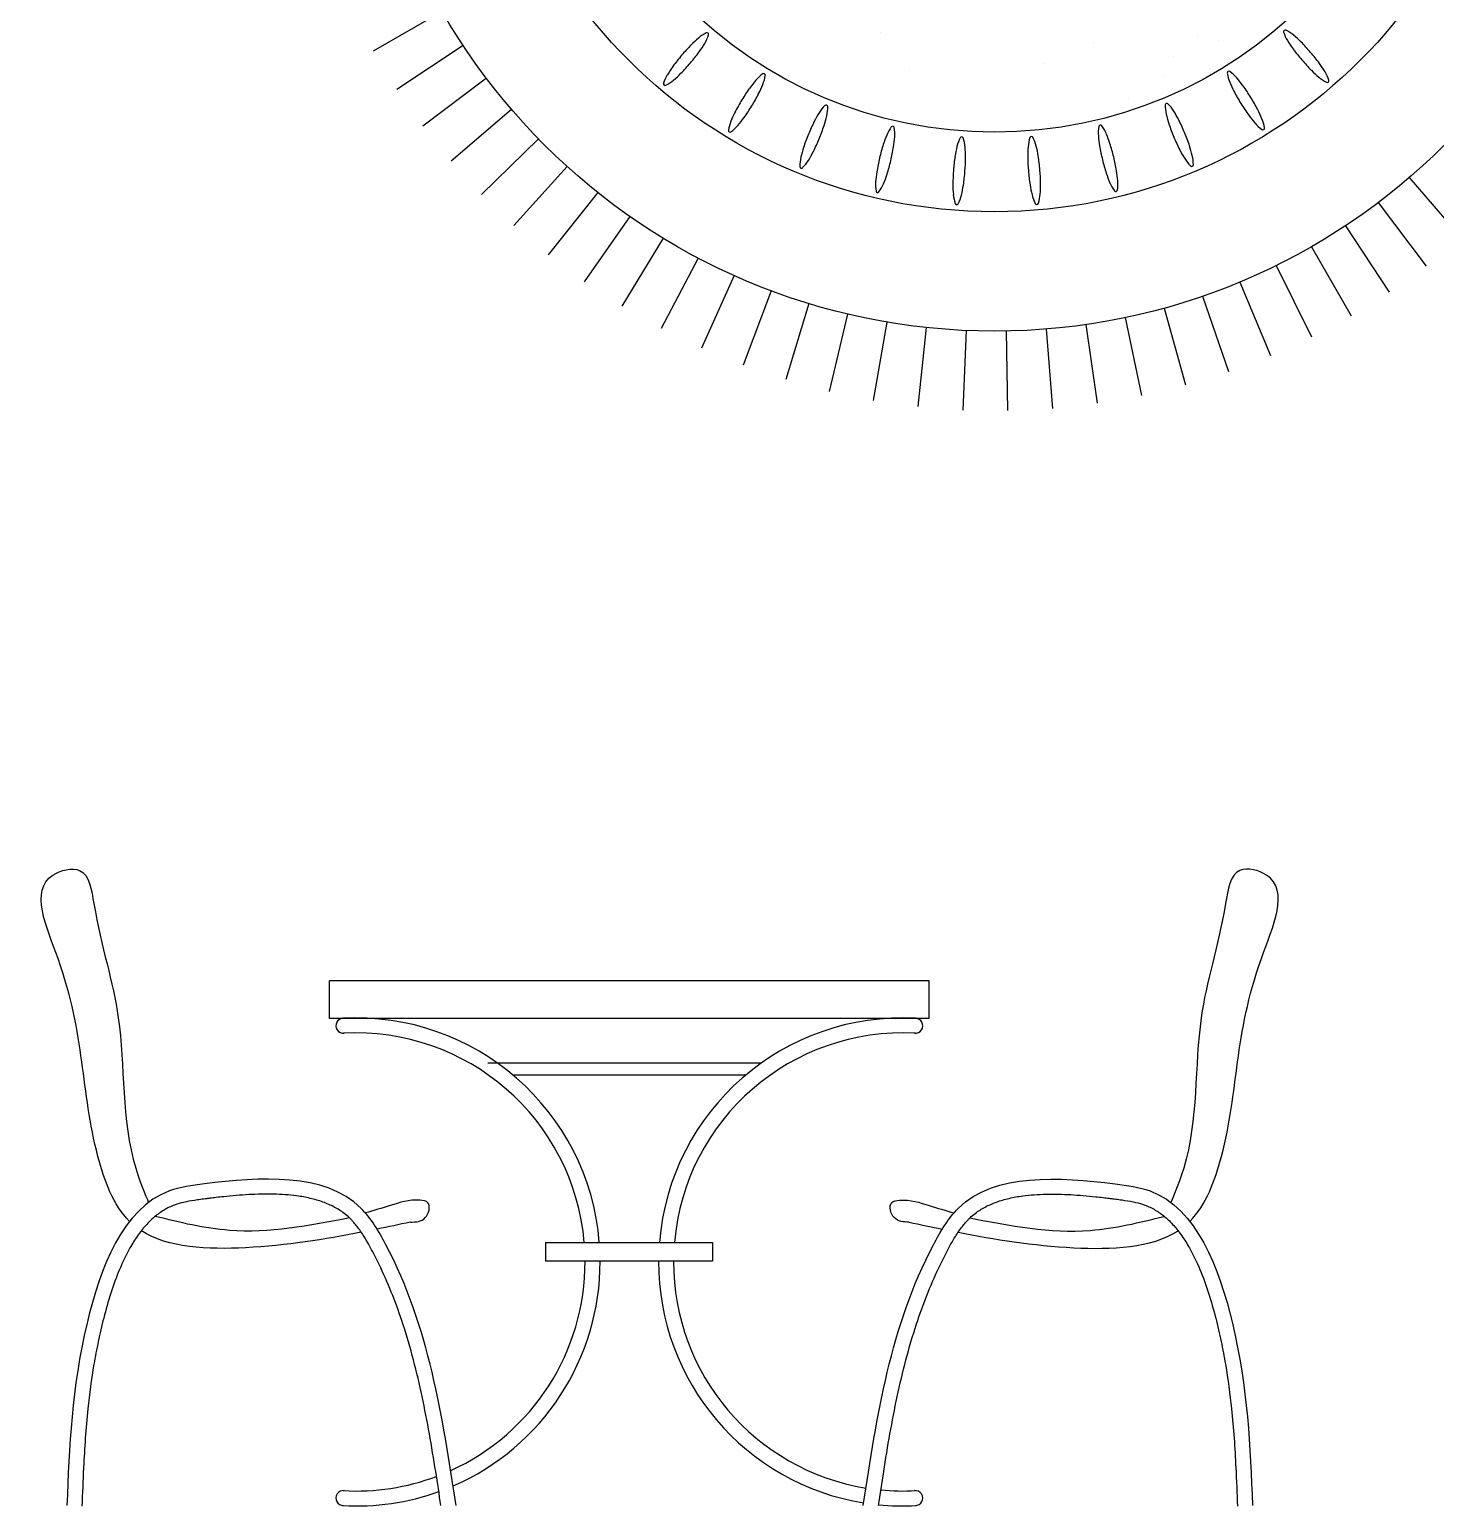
# Model space of a CAD drawing. Header units: millimetres. Extents: x 577 to 2337, y 236 to 943.
# Drawn here: x 747.71 to 749.397, y 694.456 to 696.23 of the extents above; entities that cross this region are included whole.
import ezdxf

# ---------------------------------------------------------------- set-up
doc = ezdxf.new("R2010")
doc.units = ezdxf.units.MM
doc.header["$LTSCALE"] = 0.01
doc.layers.add('06-Furn', color=4, linetype='Continuous')

# ---------------------------------------------------------------- blocks, each defined once
blk = doc.blocks.new('17')
at = {"layer": '06-Furn', "color": 17}
for p, q in [((811.1958, 598.6801), (810.476, 598.6801)), ((810.476, 598.6351), (810.476, 598.6801)), ((811.1958, 598.6351), (811.1958, 598.6801)), ((811.1958, 598.6351), (810.476, 598.6351)), ((810.6661, 598.5819), (810.9949, 598.5819)), ((810.6957, 598.5675), (810.9762, 598.5675)), ((810.7351, 598.3661), (810.9358, 598.3661)), ((810.7351, 598.3661), (810.7351, 598.3436)), ((810.9358, 598.3661), (810.9358, 598.3436)), ((810.9358, 598.3436), (810.7351, 598.3436))]:
    blk.add_line(p, q, dxfattribs=at)
for centre, radius, start, end in [((810.4927, 598.6262), 0.00898, 90, 276.1514), ((810.5079, 598.3427), 0.2929, 4.5815, 93.1762), ((811.1639, 598.3427), 0.2929, 86.8238, 175.4185), ((811.1791, 598.6262), 0.00898, 263.8486, 90), ((810.5079, 598.3427), 0.2749, 4.8821, 93.1762), ((811.1639, 598.3427), 0.2749, 86.8238, 175.1179), ((810.5079, 598.3427), 0.2749, 294.4101, 0.1875), ((810.5079, 598.3427), 0.2929, 293.4326, 0.176), ((811.1639, 598.3427), 0.2929, 179.824, 260.8178), ((811.1639, 598.3427), 0.2749, 179.8125, 260.7854), ((810.5079, 598.3427), 0.2749, 266.8238, 290.5513), ((810.4927, 598.0593), 0.00898, 83.8486, 270), ((810.5079, 598.3427), 0.2929, 266.8238, 289.8206), ((811.1639, 598.3427), 0.2749, 264.5381, 273.1762), ((811.1791, 598.0593), 0.00898, 270, 96.1514), ((811.1639, 598.3427), 0.2929, 264.3397, 273.1762)]:
    blk.add_arc(centre, radius, start, end, dxfattribs=at)
at = {"layer": '06-Furn', "color": 243}
for points, knots in [([(810.2361, 598.3914), (810.2165, 598.4107), (810.175, 598.5253), (810.1859, 598.6412), (810.1094, 598.8024), (810.1861, 598.8211), (810.1982, 598.7311), (810.2342, 598.6291), (810.2243, 598.4894), (810.259, 598.4141), (810.259, 598.4142)], [380.846056, 380.846056, 380.846056, 380.846056, 477.230395, 746.535815, 857.973502, 894.330568, 942.405527, 1098.173121, 1300.259024, 1373.569092, 1373.569092, 1373.569092, 1373.569092]), ([(811.5085, 598.3914), (811.5281, 598.4107), (811.5696, 598.5253), (811.5588, 598.6412), (811.6353, 598.8024), (811.5586, 598.8211), (811.5464, 598.7311), (811.5105, 598.6291), (811.5204, 598.4894), (811.4856, 598.4141), (811.4857, 598.4142)], [380.846056, 380.846056, 380.846056, 380.846056, 477.230395, 746.535815, 857.973502, 894.330568, 942.405527, 1098.173121, 1300.259024, 1373.569092, 1373.569092, 1373.569092, 1373.569092]), ([(810.6098, 598.0503), (810.6077, 598.0639), (810.6057, 598.0775), (810.5987, 598.1214), (810.5935, 598.1515), (810.5809, 598.2107), (810.5735, 598.2398), (810.5566, 598.2912), (810.5478, 598.3137), (810.5344, 598.3422), (810.5312, 598.3486), (810.5245, 598.3614), (810.5211, 598.3675), (810.5148, 598.3776), (810.512, 598.3817), (810.5078, 598.3871), (810.5065, 598.3886), (810.5042, 598.3912), (810.5033, 598.3923), (810.5015, 598.3941), (810.5007, 598.3949), (810.4979, 598.3976), (810.4958, 598.3994), (810.4899, 598.4039), (810.4859, 598.4064), (810.4774, 598.4109), (810.4729, 598.4129), (810.4633, 598.4164), (810.4583, 598.4178), (810.4477, 598.4203), (810.4422, 598.4213), (810.4276, 598.4233), (810.4183, 598.4239), (810.399, 598.4243), (810.3891, 598.4241), (810.3691, 598.4229), (810.359, 598.4221), (810.346, 598.4207), (810.343, 598.4204), (810.3376, 598.4197), (810.3352, 598.4194), (810.3314, 598.419), (810.33, 598.4188), (810.3274, 598.4185), (810.3261, 598.4183), (810.3236, 598.418), (810.3223, 598.4178), (810.3186, 598.4173), (810.3162, 598.417), (810.3094, 598.416), (810.3052, 598.4152), (810.2972, 598.4133), (810.2935, 598.4123), (810.2879, 598.4102), (810.2858, 598.4093), (810.2816, 598.4073), (810.2796, 598.4062), (810.2736, 598.4027), (810.2698, 598.4), (810.2624, 598.3937), (810.2588, 598.3903), (810.252, 598.3826), (810.2487, 598.3784), (810.2424, 598.3694), (810.2394, 598.3646), (810.232, 598.3515), (810.2278, 598.3428), (810.2202, 598.3245), (810.2167, 598.3149), (810.2104, 598.2954), (810.2076, 598.2854), (810.2038, 598.2707), (810.2027, 598.266), (810.2005, 598.2566), (810.1995, 598.252), (810.1966, 598.2381), (810.1948, 598.229), (810.1902, 598.2019), (810.1879, 598.1841), (810.1835, 598.1428), (810.182, 598.1193), (810.1801, 598.0805), (810.1795, 598.0651), (810.1789, 598.0496)], [3.025331, 3.025331, 3.025331, 3.025331, 48.705449, 48.705449, 151.109978, 151.109978, 253.514506, 253.514506, 336.04472, 336.04472, 360.325148, 360.325148, 384.605577, 384.605577, 403.036262, 403.036262, 411.117771, 411.117771, 417.038517, 417.038517, 421.927702, 421.927702, 433.684278, 433.684278, 453.705539, 453.705539, 473.7268, 473.7268, 493.748062, 493.748062, 513.769323, 513.769323, 545.34118, 545.34118, 576.913037, 576.913037, 608.484895, 608.484895, 618.037644, 618.037644, 625.673877, 625.673877, 630.203419, 630.203419, 634.329824, 634.329824, 638.456228, 638.456228, 646.709036, 646.709036, 662.508812, 662.508812, 678.308588, 678.308588, 688.450219, 688.450219, 698.59185, 698.59185, 718.714904, 718.714904, 738.837959, 738.837959, 758.961013, 758.961013, 779.084068, 779.084068, 811.117448, 811.117448, 843.150829, 843.150829, 875.18421, 875.18421, 890.235597, 890.235597, 905.286985, 905.286985, 935.389759, 935.389759, 995.595309, 995.595309, 1077.127105, 1077.127105, 1130.996569, 1130.996569, 1130.996569, 1130.996569]), ([(811.1348, 598.0503), (811.1369, 598.0639), (811.139, 598.0775), (811.1459, 598.1214), (811.1511, 598.1515), (811.1637, 598.2107), (811.1712, 598.2398), (811.1881, 598.2912), (811.1968, 598.3137), (811.2103, 598.3422), (811.2135, 598.3486), (811.2202, 598.3614), (811.2236, 598.3675), (811.2299, 598.3776), (811.2327, 598.3817), (811.2369, 598.3871), (811.2381, 598.3886), (811.2404, 598.3912), (811.2414, 598.3923), (811.2432, 598.3941), (811.244, 598.3949), (811.2468, 598.3976), (811.2489, 598.3994), (811.2548, 598.4039), (811.2587, 598.4064), (811.2672, 598.4109), (811.2718, 598.4129), (811.2813, 598.4164), (811.2864, 598.4178), (811.2969, 598.4203), (811.3024, 598.4213), (811.317, 598.4233), (811.3264, 598.4239), (811.3457, 598.4243), (811.3556, 598.4241), (811.3756, 598.4229), (811.3856, 598.4221), (811.3986, 598.4207), (811.4016, 598.4204), (811.407, 598.4197), (811.4094, 598.4194), (811.4132, 598.419), (811.4146, 598.4188), (811.4173, 598.4185), (811.4186, 598.4183), (811.4211, 598.418), (811.4223, 598.4178), (811.426, 598.4173), (811.4284, 598.417), (811.4352, 598.416), (811.4395, 598.4152), (811.4474, 598.4133), (811.4511, 598.4123), (811.4567, 598.4102), (811.4589, 598.4093), (811.463, 598.4073), (811.4651, 598.4062), (811.4711, 598.4027), (811.4749, 598.4), (811.4823, 598.3937), (811.4858, 598.3903), (811.4927, 598.3826), (811.4959, 598.3784), (811.5022, 598.3694), (811.5052, 598.3646), (811.5126, 598.3515), (811.5168, 598.3428), (811.5245, 598.3245), (811.5279, 598.3149), (811.5342, 598.2954), (811.5371, 598.2854), (811.5408, 598.2707), (811.542, 598.266), (811.5441, 598.2566), (811.5452, 598.252), (811.5481, 598.2381), (811.5498, 598.229), (811.5544, 598.2019), (811.5568, 598.1841), (811.5611, 598.1428), (811.5626, 598.1193), (811.5646, 598.0805), (811.5652, 598.0651), (811.5658, 598.0496)], [3.025331, 3.025331, 3.025331, 3.025331, 48.705449, 48.705449, 151.109978, 151.109978, 253.514506, 253.514506, 336.04472, 336.04472, 360.325148, 360.325148, 384.605577, 384.605577, 403.036262, 403.036262, 411.117771, 411.117771, 417.038517, 417.038517, 421.927702, 421.927702, 433.684278, 433.684278, 453.705539, 453.705539, 473.7268, 473.7268, 493.748062, 493.748062, 513.769323, 513.769323, 545.34118, 545.34118, 576.913037, 576.913037, 608.484895, 608.484895, 618.037644, 618.037644, 625.673877, 625.673877, 630.203419, 630.203419, 634.329824, 634.329824, 638.456228, 638.456228, 646.709036, 646.709036, 662.508812, 662.508812, 678.308588, 678.308588, 688.450219, 688.450219, 698.59185, 698.59185, 718.714904, 718.714904, 738.837959, 738.837959, 758.961013, 758.961013, 779.084068, 779.084068, 811.117448, 811.117448, 843.150829, 843.150829, 875.18421, 875.18421, 890.235597, 890.235597, 905.286985, 905.286985, 935.389759, 935.389759, 995.595309, 995.595309, 1077.127105, 1077.127105, 1130.996569, 1130.996569, 1130.996569, 1130.996569]), ([(810.5142, 598.3783), (810.4702, 598.3696), (810.3838, 598.3558), (810.282, 598.3591), (810.2502, 598.3802)], [68.761952, 68.761952, 68.761952, 68.761952, 222.210006, 361.370796, 361.370796, 361.370796, 361.370796]), ([(811.2304, 598.3783), (811.2744, 598.3696), (811.3609, 598.3558), (811.4626, 598.3591), (811.4944, 598.3802)], [68.761952, 68.761952, 68.761952, 68.761952, 222.210006, 361.370796, 361.370796, 361.370796, 361.370796])]:
    blk.add_open_spline(points, degree=3, knots=knots, dxfattribs=at)
for points in [[(810.628, 598.0503), (810.5438, 598.3633), (810.5138, 598.4073), (810.3259, 598.4364), (810.2838, 598.4279), (810.185, 598.2691), (810.1609, 598.0503)], [(811.1166, 598.0503), (811.2008, 598.3633), (811.2309, 598.4073), (811.4188, 598.4364), (811.4608, 598.4279), (811.5597, 598.2691), (811.5837, 598.0503)], [(810.5729, 598.3905), (810.5909, 598.3959), (810.5941, 598.4137), (810.5844, 598.4169), (810.5489, 598.4104), (810.5191, 598.4016)], [(811.1717, 598.3905), (811.1538, 598.3959), (811.1506, 598.4137), (811.1602, 598.4169), (811.1958, 598.4104), (811.2256, 598.4016)], [(810.5, 598.3956), (810.3559, 598.3806), (810.2668, 598.3974)], [(811.2446, 598.3956), (811.3888, 598.3806), (811.4779, 598.3974)]]:
    blk.add_spline(points, degree=3, dxfattribs=at)
for points in [[(810.5729, 598.3905), (810.5597, 598.3877), (810.5465, 598.3848), (810.5332, 598.3821)], [(811.1717, 598.3905), (811.185, 598.3877), (811.1982, 598.3848), (811.2115, 598.3821)]]:
    blk.add_open_spline(points, degree=3, dxfattribs=at)
blk = doc.blocks.new('A$C05094BA9')
at = {"layer": '06-Furn', "color": 243}
for p, q in [((0.1968, 0.479), (0.114, 0.4315)), ((0.7225, 0.4543), (0.7225, 0.4543)), ((1.1028, 0.4495), (1.1028, 0.4495)), ((1.1282, 0.4445), (1.1282, 0.4445)), ((0.222, 0.4382), (0.1423, 0.3855)), ((0.9787, 0.4422), (0.9787, 0.4422)), ((0.757, 0.408), (0.757, 0.408)), ((0.9191, 0.417), (0.9191, 0.417)), ((1.0741, 0.4255), (1.0741, 0.4255)), ((0.2497, 0.399), (0.1735, 0.3414)), ((0.6121, 0.4), (0.6121, 0.4)), ((1.0626, 0.4016), (1.0626, 0.4016)), ((1.0207, 0.3742), (1.0207, 0.3742)), ((0.2798, 0.3616), (0.2074, 0.2994)), ((0.3122, 0.3262), (0.2438, 0.2595)), ((0.3468, 0.2929), (0.2827, 0.2221)), ((1.3573, 0.2798), (1.4195, 0.2074)), ((0.3834, 0.2618), (0.3239, 0.1871)), ((1.3199, 0.2497), (1.3775, 0.1735)), ((0.4218, 0.2331), (0.3671, 0.1548)), ((1.2807, 0.222), (1.3334, 0.1423)), ((0.462, 0.2069), (0.4124, 0.1253)), ((1.2399, 0.1968), (1.2874, 0.114)), ((0.5038, 0.1832), (0.4593, 0.0987)), ((0.547, 0.1622), (0.5079, 0.075)), ((1.1975, 0.1742), (1.2398, 0.0886)), ((0.5914, 0.1439), (0.5578, 0.0545)), ((1.1538, 0.1543), (1.1906, 0.0662)), ((0.6368, 0.1285), (0.609, 0.0372)), ((1.109, 0.1373), (1.1402, 0.047)), ((0.6831, 0.116), (0.6611, 0.0231)), ((1.0165, 0.1117), (1.0361, 0.0182)), ((1.0631, 0.123), (1.0886, 0.031)), ((0.7302, 0.1064), (0.714, 0.0122)), ((0.7777, 0.0998), (0.7675, 0.0048)), ((0.8256, 0.0961), (0.8214, 0.0007)), ((0.8736, 0.0955), (0.8753, 0)), ((0.9215, 0.0979), (0.9293, 0.0027)), ((0.9692, 0.1033), (0.9829, 0.0088))]:
    blk.add_line(p, q, dxfattribs=at)
for radius in [0.7641, 0.6208, 0.5253]:
    blk.add_circle((0.8595, 0.8595), radius, dxfattribs=at)
for centre, radius, start, end in [((0.5834, 0.3528), 0.1231, 129.9858, 135.6203), ((0.5367, 0.4085), 0.0505, 117.2916, 129.9858), ((0.4684, 0.4665), 0.0505, 329.3319, 342.0261), ((0.5145, 0.4516), 0.00199, 49.6588, 117.2916), ((0.5145, 0.4516), 0.00199, 342.0261, 49.6588), ((1.2084, 0.4549), 0.00199, 130.6588, 198.2916), ((1.2544, 0.4702), 0.0505, 198.2916, 210.9858), ((1.2084, 0.4549), 0.00199, 63.0261, 130.6588), ((1.1864, 0.4117), 0.0505, 50.3319, 63.0261), ((1.3167, 0.5076), 0.1231, 210.9858, 216.6203), ((1.14, 0.3558), 0.1231, 44.6974, 50.3319), ((0.6667, 0.2714), 0.2396, 139.6588, 143.6974), ((0.6667, 0.2714), 0.2396, 135.6203, 139.6588), ((0.312, 0.5725), 0.2396, 319.6588, 323.6974), ((0.4059, 0.5036), 0.1231, 323.6974, 329.3319), ((1.4102, 0.577), 0.2396, 216.6203, 220.6588), ((1.0572, 0.2739), 0.2396, 40.6588, 44.6974), ((1.0572, 0.2739), 0.2396, 36.6203, 40.6588), ((0.5728, 0.3403), 0.1231, 143.6974, 149.3319), ((0.312, 0.5725), 0.2396, 315.6203, 319.6588), ((1.4102, 0.577), 0.2396, 220.6588, 224.6974), ((1.3274, 0.4951), 0.1231, 224.6974, 230.3319), ((1.1507, 0.3433), 0.1231, 30.9858, 36.6203), ((0.4642, 0.3923), 0.00199, 162.0261, 229.6588), ((0.5103, 0.3774), 0.0505, 149.3319, 162.0261), ((0.4642, 0.3923), 0.00199, 229.6588, 297.2916), ((0.4419, 0.4354), 0.0505, 297.2916, 309.9858), ((0.3953, 0.4911), 0.1231, 309.9858, 315.6203), ((0.6661, 0.3159), 0.1231, 138.9858, 144.6203), ((0.6113, 0.3635), 0.0505, 126.2916, 138.9858), ((0.4671, 0.437), 0.1231, 332.6974, 338.3319), ((0.5826, 0.4026), 0.00199, 58.6588, 126.2916), ((0.5346, 0.4102), 0.0505, 338.3319, 351.0261), ((0.5826, 0.4026), 0.00199, 351.0261, 58.6588), ((1.1408, 0.4053), 0.00199, 121.6588, 189.2916), ((1.1887, 0.4132), 0.0505, 189.2916, 201.9858), ((1.1408, 0.4053), 0.00199, 54.0261, 121.6588), ((1.256, 0.4404), 0.1231, 201.9858, 207.6203), ((1.1123, 0.3661), 0.0505, 41.3319, 54.0261), ((1.0578, 0.3181), 0.1231, 35.6974, 41.3319), ((1.281, 0.4392), 0.0505, 230.3319, 243.0261), ((1.213, 0.3807), 0.0505, 18.2916, 30.9858), ((1.259, 0.396), 0.00199, 243.0261, 310.6588), ((1.259, 0.396), 0.00199, 310.6588, 18.2916), ((0.761, 0.2484), 0.2396, 148.6588, 152.6974), ((0.761, 0.2484), 0.2396, 144.6203, 148.6588), ((0.3636, 0.4904), 0.2396, 328.6588, 332.6974), ((1.3592, 0.4944), 0.2396, 207.6203, 211.6588), ((0.9632, 0.2502), 0.2396, 31.6588, 35.6974), ((0.9632, 0.2502), 0.2396, 27.6203, 31.6588), ((0.6575, 0.3019), 0.1231, 152.6974, 158.3319), ((0.3636, 0.4904), 0.2396, 324.6203, 328.6588), ((0.7535, 0.2923), 0.1231, 147.9858, 153.6203), ((0.6919, 0.3308), 0.0505, 135.2916, 147.9858), ((0.6574, 0.3649), 0.00199, 67.6588, 135.2916), ((0.6574, 0.3649), 0.00199, 0.0261, 67.6588), ((0.6089, 0.3649), 0.0505, 347.3319, 0.0261), ((1.0663, 0.3669), 0.00199, 112.6588, 180.2916), ((1.1148, 0.3672), 0.0505, 180.2916, 192.9858), ((1.0663, 0.3669), 0.00199, 45.0261, 112.6588), ((1.1856, 0.3835), 0.1231, 192.9858, 198.6203), ((1.032, 0.3326), 0.0505, 32.3319, 45.0261), ((0.9706, 0.2938), 0.1231, 26.6974, 32.3319), ((1.3592, 0.4944), 0.2396, 211.6588, 215.6974), ((1.0664, 0.3041), 0.1231, 21.9858, 27.6203), ((0.59, 0.3287), 0.0505, 158.3319, 171.0261), ((0.5134, 0.3753), 0.0505, 306.2916, 318.9858), ((0.4586, 0.423), 0.1231, 318.9858, 324.6203), ((0.8578, 0.2406), 0.2396, 153.6203, 157.6588), ((0.4275, 0.4174), 0.2396, 337.6588, 341.6974), ((0.5381, 0.3808), 0.1231, 341.6974, 347.3319), ((0.7767, 0.3111), 0.0505, 144.2916, 156.9858), ((0.7373, 0.3394), 0.00199, 76.6588, 144.2916), ((0.7373, 0.3394), 0.00199, 9.0261, 76.6588), ((0.6894, 0.3318), 0.0505, 356.3319, 9.0261), ((1.0346, 0.3333), 0.0505, 171.2916, 183.9858), ((0.9867, 0.3406), 0.00199, 103.6588, 171.2916), ((0.9867, 0.3406), 0.00199, 36.0261, 103.6588), ((0.9475, 0.3121), 0.0505, 23.3319, 36.0261), ((1.2959, 0.4207), 0.2396, 198.6203, 202.6588), ((0.8666, 0.2414), 0.2396, 22.6588, 26.6974), ((1.2646, 0.4264), 0.1231, 215.6974, 221.3319), ((1.2101, 0.3784), 0.0505, 221.3319, 234.0261), ((1.1816, 0.3392), 0.00199, 234.0261, 301.6588), ((1.1337, 0.3313), 0.0505, 9.2916, 21.9858), ((1.1816, 0.3392), 0.00199, 301.6588, 9.2916), ((0.5421, 0.3362), 0.00199, 171.0261, 238.6588), ((0.5421, 0.3362), 0.00199, 238.6588, 306.2916), ((0.8578, 0.2406), 0.2396, 157.6588, 161.6974), ((0.4275, 0.4174), 0.2396, 333.6203, 337.6588), ((0.9547, 0.2479), 0.2396, 162.6203, 166.6588), ((0.8435, 0.2827), 0.1231, 156.9858, 162.6203), ((0.6169, 0.3365), 0.1231, 350.6974, 356.3319), ((0.8635, 0.3049), 0.0505, 153.2916, 165.9858), ((0.8201, 0.3267), 0.00199, 85.6588, 153.2916), ((0.8201, 0.3267), 0.00199, 18.0261, 85.6588), ((0.774, 0.3117), 0.0505, 5.3319, 18.0261), ((0.9502, 0.3124), 0.0505, 162.2916, 174.9858), ((0.904, 0.3271), 0.00199, 94.6588, 162.2916), ((0.904, 0.3271), 0.00199, 27.0261, 94.6588), ((0.8607, 0.3051), 0.0505, 14.3319, 27.0261), ((1.1071, 0.3383), 0.1231, 183.9858, 189.6203), ((0.8808, 0.2833), 0.1231, 17.6974, 23.3319), ((0.7698, 0.2479), 0.2396, 13.6588, 17.6974), ((1.2959, 0.4207), 0.2396, 202.6588, 206.6974), ((0.8666, 0.2414), 0.2396, 18.6203, 22.6588), ((0.6764, 0.2931), 0.0505, 167.3319, 180.0261), ((0.7473, 0.2771), 0.1231, 161.6974, 167.3319), ((0.5318, 0.3657), 0.1231, 327.9858, 333.6203), ((0.9547, 0.2479), 0.2396, 166.6588, 170.6974), ((0.5019, 0.3553), 0.2396, 346.6588, 350.6974), ((1.0492, 0.2703), 0.2396, 171.6203, 175.6588), ((0.9339, 0.2873), 0.1231, 165.9858, 171.6203), ((0.5852, 0.3056), 0.2396, 355.6588, 359.6974), ((0.7017, 0.3049), 0.1231, 359.6974, 5.3319), ((1.0225, 0.306), 0.1231, 174.9858, 180.6203), ((1.139, 0.3073), 0.2396, 180.6203, 184.6588), ((0.7904, 0.2871), 0.1231, 8.6974, 14.3319), ((0.6752, 0.2695), 0.2396, 4.6588, 8.6974), ((1.2219, 0.3578), 0.2396, 189.6203, 193.6588), ((0.7698, 0.2479), 0.2396, 9.6203, 13.6588), ((1.1919, 0.3683), 0.1231, 206.6974, 212.3319), ((1.1305, 0.3295), 0.0505, 212.3319, 225.0261), ((0.9769, 0.2786), 0.1231, 12.9858, 18.6203), ((1.0477, 0.2949), 0.0505, 0.2916, 12.9858), ((0.6279, 0.293), 0.00199, 180.0261, 247.6588), ((0.6279, 0.293), 0.00199, 247.6588, 315.2916), ((0.5934, 0.3272), 0.0505, 315.2916, 327.9858), ((0.8397, 0.2667), 0.1231, 170.6974, 176.3319), ((0.5019, 0.3553), 0.2396, 342.6203, 346.6588), ((1.0492, 0.2703), 0.2396, 175.6588, 179.6974), ((0.5852, 0.3056), 0.2396, 351.6203, 355.6588), ((1.139, 0.3073), 0.2396, 184.6588, 188.6974), ((0.6752, 0.2695), 0.2396, 0.6203, 4.6588), ((1.2219, 0.3578), 0.2396, 193.6588, 197.6974), ((1.111, 0.3224), 0.1231, 197.6974, 203.3319), ((0.8846, 0.2674), 0.1231, 3.9858, 9.6203), ((1.0962, 0.2952), 0.00199, 225.0261, 292.6588), ((1.0962, 0.2952), 0.00199, 292.6588, 0.2916), ((0.7672, 0.2714), 0.0505, 176.3319, 189.0261), ((0.6799, 0.2921), 0.0505, 324.2916, 336.9858), ((0.6131, 0.3205), 0.1231, 336.9858, 342.6203), ((0.9327, 0.271), 0.1231, 179.6974, 185.3319), ((0.7004, 0.2886), 0.1231, 345.9858, 351.6203), ((1.0239, 0.2897), 0.1231, 188.6974, 194.3319), ((0.7917, 0.2707), 0.1231, 354.9858, 0.6203), ((1.0443, 0.2936), 0.0505, 203.3319, 216.0261), ((0.9571, 0.2724), 0.0505, 351.2916, 3.9858), ((0.7193, 0.2638), 0.00199, 189.0261, 256.6588), ((0.7193, 0.2638), 0.00199, 256.6588, 324.2916), ((0.8604, 0.2642), 0.0505, 185.3319, 198.0261), ((0.8142, 0.2492), 0.00199, 198.0261, 265.6588), ((0.7709, 0.271), 0.0505, 333.2916, 345.9858), ((0.9535, 0.2717), 0.0505, 194.3319, 207.0261), ((0.9103, 0.2496), 0.00199, 207.0261, 274.6588), ((0.9103, 0.2496), 0.00199, 274.6588, 342.2916), ((0.8641, 0.2644), 0.0505, 342.2916, 354.9858), ((1.005, 0.2651), 0.00199, 216.0261, 283.6588), ((1.005, 0.2651), 0.00199, 283.6588, 351.2916), ((0.8142, 0.2492), 0.00199, 265.6588, 333.2916)]:
    blk.add_arc(centre, radius, start, end, dxfattribs=at)

msp = doc.modelspace()

# ---------------------------------------------------------------- block references
at = {"layer": '06-Furn'}
for name, p in [('A$C05094BA9', (748.0085, 695.7723)), ('17', (-62.4061, 96.4078))]:
    msp.add_blockref(name, p, dxfattribs=at)

doc.saveas('drawing.dxf')
